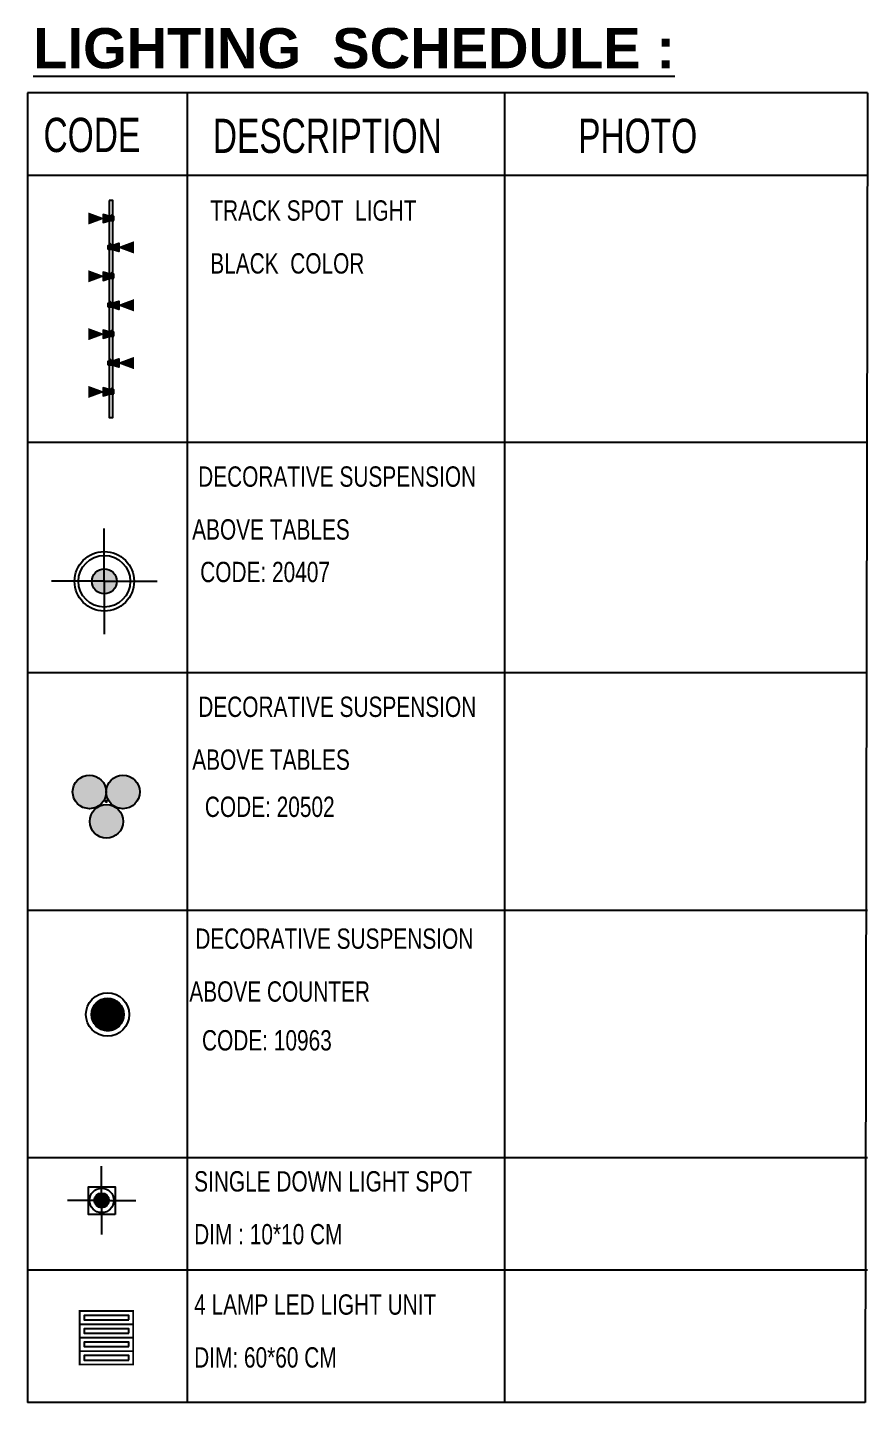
# Model space of a CAD drawing. Extents: x -2975 to 7327, y -1166 to 1029.
# Drawn here: x 6385 to 7327, y -913 to 629 of the extents above; entities that cross this region are included whole.
import ezdxf

# ---------------------------------------------------------------- set-up
doc = ezdxf.new("R2010")
doc.units = 0
for name, color, linetype in [('legint', 4, 'Continuous'), ('lieghting', 4, 'Continuous'), ('lighting unit', 20, 'Continuous'), ('new _wall', 4, 'Continuous')]:
    doc.layers.add(name, color=color, linetype=linetype)
doc.styles.add('EN-SCL', font='swisscl.ttf')
doc.styles.add('Ground FLOOR PLAN$0$MS2', font='arial.ttf', dxfattribs={"width": 0.7})
doc.styles.get("Standard").update_dxf_attribs({"font": 'arial.ttf'})

# ---------------------------------------------------------------- blocks, each defined once
blk = doc.blocks.new('SPOT')
at = {"layer": 'new _wall'}
h = blk.add_hatch(color=256, dxfattribs=at)
h.dxf.hatch_style = 1
h.set_gradient(color1=(255, 255, 0), color2=(212, 187, 145), rotation=90, tint=1, name='CYLINDER')
h.paths.add_polyline_path([(415793.1, 195000.8), (415793.1, 194983.9), (415813.1, 194991.3), (415813.1, 194993.4)])
h = blk.add_hatch(color=256, dxfattribs=at)
h.dxf.hatch_style = 1
h.set_gradient(color1=(51, 51, 51), color2=(192, 192, 192), rotation=90, tint=1, name='CYLINDER')
h.paths.add_polyline_path([(415828.7, 194995.1), (415823.2, 194995.1), (415823.2, 194989.6), (415828.7, 194989.6)])
h.paths.add_polyline_path([(415823.2, 194995.1), (415814, 194998), (415814, 194986.7), (415823.2, 194989.6)])
for points in [[(415823.2, 194989.6), (415823.2, 194995.1), (415814, 194998), (415814, 194986.7)], [(415828.7, 194989.6), (415828.7, 194995.1), (415823.2, 194995.1), (415823.2, 194989.6)], [(415827.3, 194995.1), (415824.6, 194995.1), (415824.6, 194995.8), (415827.3, 194995.8)]]:
    blk.add_lwpolyline(points, close=True, dxfattribs=at)
for radius in [0.814, 0.641]:
    blk.add_circle((415826, 194996.6), radius, dxfattribs=at)
blk = doc.blocks.new('TRACK SPOT  LIGHT')
at = {"layer": 'legint'}
blk.add_lwpolyline([(41493.2, 35122.7), (41493.2, 34879.5), (41497.2, 34879.5), (41497.2, 35122.7)], close=True, dxfattribs=at)
at = {"layer": 'legint', "yscale": 0.8106700174559626, "zscale": 0.8106700174559626}
for p, xscale in [((-295601.4, -122971.9), 0.8106700174559626), ((378591.8, -123004.3), -0.8106700174559626), ((-295601.4, -123036.7), 0.8106700174559626), ((378591.8, -123069.2), -0.8106700174559626), ((-295601.4, -123101.6), 0.8106700174559626), ((378591.8, -123134), -0.8106700174559626), ((-295601.4, -123166.4), 0.8106700174559626)]:
    blk.add_blockref('SPOT', p, dxfattribs=dict(at, xscale=xscale))
blk = doc.blocks.new('DECORATIVE SUSPENSION')
h = blk.add_hatch(color=3)
h.dxf.hatch_style = 1
h.set_gradient(color1=(255, 223, 127), tint=1, name='SPHERICAL')
edge = h.paths.add_edge_path()
edge.add_arc((-18.8, 10.4), 18.8, 0, 360)
h = blk.add_hatch(color=3)
h.dxf.hatch_style = 1
h.set_gradient(color1=(255, 223, 127), tint=1, name='SPHERICAL')
edge = h.paths.add_edge_path()
edge.add_arc((18.8, 10.4), 18.8, 0, 360)
h = blk.add_hatch(color=3)
h.dxf.hatch_style = 1
h.set_gradient(color1=(255, 223, 127), tint=1, name='SPHERICAL')
edge = h.paths.add_edge_path()
edge.add_arc((0.3, -22.7), 18.8, 0, 360)
at = {"layer": 'lighting unit', "color": 4}
for p, q in [((-1.7, 0), (1.5, 0)), ((0, 1.6), (0, -1.7))]:
    blk.add_line(p, q, dxfattribs=at)
for centre in [(-18.8, 10.4), (18.8, 10.4), (0.3, -22.7)]:
    blk.add_circle(centre, 18.8, dxfattribs=at)
blk = doc.blocks.new('SINGLE DOWN LIGHT SPOT')
at = {"layer": 'lighting unit', "linetype": 'Continuous', "ltscale": 10}
h = blk.add_hatch(color=4, dxfattribs=at)
h.dxf.hatch_style = 1
edge = h.paths.add_edge_path()
edge.add_arc((0, 0), 8.22, 0, 360)
at = {"layer": 'lighting unit', "color": 8}
for q in [(0, 38.3), (-38.3, 0), (38.3, 0), (0, -38.3)]:
    blk.add_line((0, 0), q, dxfattribs=at)
at = {"layer": 'lighting unit', "color": 4}
blk.add_lwpolyline([(15.1, -15.8), (-14.7, -15.8), (-14.7, 15.1), (15.1, 15.1)], close=True, dxfattribs=at)
for radius in [13.7, 8.22]:
    blk.add_circle((0, 0), radius, dxfattribs=at)
blk = doc.blocks.new('4 LAMP LED LIGHT UNIT')
at = {"layer": 'lighting unit', "color": 4, "const_width": 2}
blk.add_lwpolyline([(0, 60), (0, 0), (60, 0), (60, 60)], close=True, dxfattribs=at)
at = {"layer": 'lighting unit', "color": 4}
for points in [[(55, 50), (55, 55), (5, 55), (5, 50)], [(55, 35), (55, 40), (5, 40), (5, 35)], [(55, 20), (55, 25), (5, 25), (5, 20)], [(55, 5), (55, 10), (5, 10), (5, 5)]]:
    blk.add_lwpolyline(points, close=True, dxfattribs=at)
at = {"layer": 'lighting unit', "color": 4, "const_width": 2}
for points in [[(60, 45), (0, 45)], [(60, 30), (0, 30)], [(60, 15), (0, 15)]]:
    blk.add_lwpolyline(points, dxfattribs=at)
blk = doc.blocks.new('ABOVE TABLES')
h = blk.add_hatch(color=3)
h.dxf.hatch_style = 1
h.set_gradient(color1=(255, 223, 127), tint=1, name='SPHERICAL')
edge = h.paths.add_edge_path()
edge.add_arc((0, 0), 14, 0, 360)
at = {"layer": 'lighting unit', "color": 4}
for points in [[(0, 0), (0, 59.2)], [(0, 0), (-59.2, 0)], [(0, 0), (59.2, 0)], [(0, 0), (0, -59.2)]]:
    blk.add_lwpolyline(points, dxfattribs=at)
for radius in [33.4, 29, 14]:
    blk.add_circle((0, 0), radius, dxfattribs=at)
blk = doc.blocks.new('ABOVE COUNTER')
at = {"layer": 'lighting unit'}
h = blk.add_hatch(dxfattribs=at)
h.set_pattern_fill('ANSI31', color=4)
h.set_pattern_definition([(45, (-44930.52818, -26817.79565), (-0.08838834765, 0.08838834765), [])])
edge = h.paths.add_edge_path()
edge.add_arc((0, 0), 18.2, 0, 360)
at = {"layer": 'lighting unit', "color": 4}
for radius in [24.3, 18.2]:
    blk.add_circle((0, 0), radius, dxfattribs=at)
blk = doc.blocks.new('A$C60660C13')
at = {"layer": 'legint'}
for p, q in [((3494.7, 425.2), (3494.7, -1043.8)), ((3881.5, 425.2), (3494.7, 425.2)), ((3673.5, 425.2), (3673.5, -1043.8)), ((4436.3, 425.2), (3818.7, 425.2)), ((4436.3, 425.2), (4433.8, -1043.8)), ((4436.3, 332.6), (3494.7, 332.6)), ((4436.3, 33), (3494.7, 33)), ((4436.3, -225.2), (3494.7, -225.2)), ((4436.3, -492), (3494.7, -492)), ((4436.3, -769.2), (3494.7, -769.2)), ((4433.8, -769.2), (3494.7, -769.2)), ((4436.3, -895.3), (3494.7, -895.3)), ((4433.8, -895.3), (3494.7, -895.3)), ((4433.8, -1043.8), (3494.7, -1043.8))]:
    blk.add_line(p, q, dxfattribs=at)
blk.add_lwpolyline([(4029.4, 425.2), (4029.4, -1043.8)], dxfattribs=at)
at = {"layer": 'lieghting'}
for name, p in [('TRACK SPOT  LIGHT', (-37906.9, -34818.3)), ('ABOVE TABLES', (3580.8, -122.7)), ('DECORATIVE SUSPENSION', (3582.9, -369.3)), ('ABOVE COUNTER', (3584.5, -608.6)), ('SINGLE DOWN LIGHT SPOT', (3577.8, -817.1)), ('4 LAMP LED LIGHT UNIT', (3553.1, -1001.1))]:
    blk.add_blockref(name, p, dxfattribs=at)
at = {"layer": 'legint', "style": 'Ground FLOOR PLAN$0$MS2', "width": 0.7}
for s, height, p in [('CODE', 38.42, (3512.6, 358.8)), ('DESCRIPTION', 38.425, (3702.4, 357.8)), ('PHOTO', 38.42, (4111.9, 357.8))]:
    blk.add_text(s, height=height, dxfattribs=at).set_placement(p)
at = {"layer": 'legint', "insert": (3501.1, 497.8), "char_height": 45, "attachment_point": 1}
blk.add_mtext_dynamic_manual_height_columns('{\\fArial|b1|i0|c0|p34;\\LLIGHTING  SCHEDULE :}', width=1130.47, gutter_width=12.5, heights=[0], dxfattribs=at)
at = {"layer": 'legint', "char_height": 22.8, "width": 504.96, "attachment_point": 1, "line_spacing_factor": 0.78, "style": 'EN-SCL'}
for s, insert in [('TRACK SPOT  LIGHT\\P\\PBLACK  COLOR ^I   ', (3699.6, 304.6)), ('^I   DECORATIVE SUSPENSION \\P   \\P                ABOVE TABLES \\P^I   ', (3575.3, 6.2)), ('CODE: 20407^I   ', (3688.3, -100.8)), ('^I   DECORATIVE SUSPENSION \\P   \\P                ABOVE TABLES \\P^I   ', (3575.4, -252)), ('CODE: 20502', (3693.5, -364.2)), ('^I   DECORATIVE SUSPENSION\\P\\P                ABOVE COUNTER  \\P^I   ', (3572.1, -512.1)), ('CODE: 10963', (3690.3, -626.1)), ('SINGLE DOWN LIGHT SPOT \\P\\PDIM : 10*10 CM ^I', (3681.5, -784.3)), ('4 LAMP LED LIGHT UNIT \\P\\PDIM: 60*60 CM  ', (3681.5, -922.5))]:
    blk.add_mtext(s, dxfattribs=dict(at, insert=insert))

msp = doc.modelspace()

# ---------------------------------------------------------------- block references
at = {"layer": 'legint'}
msp.add_blockref('A$C60660C13', (2890.202, 130.269), dxfattribs=at)

doc.saveas('drawing.dxf')
